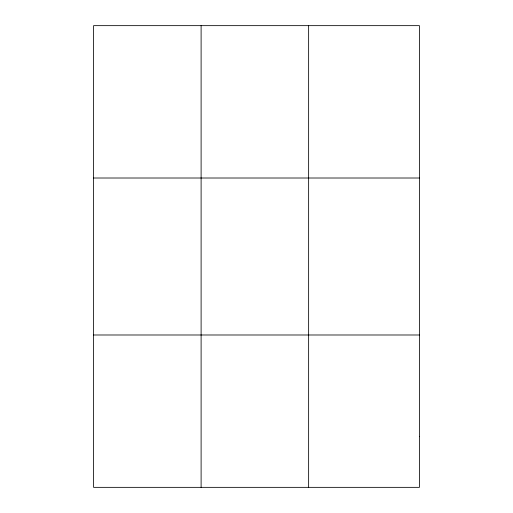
<?xml version="1.0" encoding="UTF-8"?>
<svg xmlns="http://www.w3.org/2000/svg" width="513" height="513" viewBox="0 0 513 513"><rect width="100%" height="100%" fill="white"/><g stroke="black" fill="none" stroke-linecap="round" stroke-linejoin="round"><path stroke-width="0.77" d="M201.109 487.35L201.109 25.65M308.634 487.35L308.634 25.65M93.578 178.011L419.422 178.011M93.578 334.989L419.422 334.989M419.422 436.563L419.422 487.35L93.578 487.35L93.578 25.65L419.422 25.65L419.422 436.563"/></g></svg>
